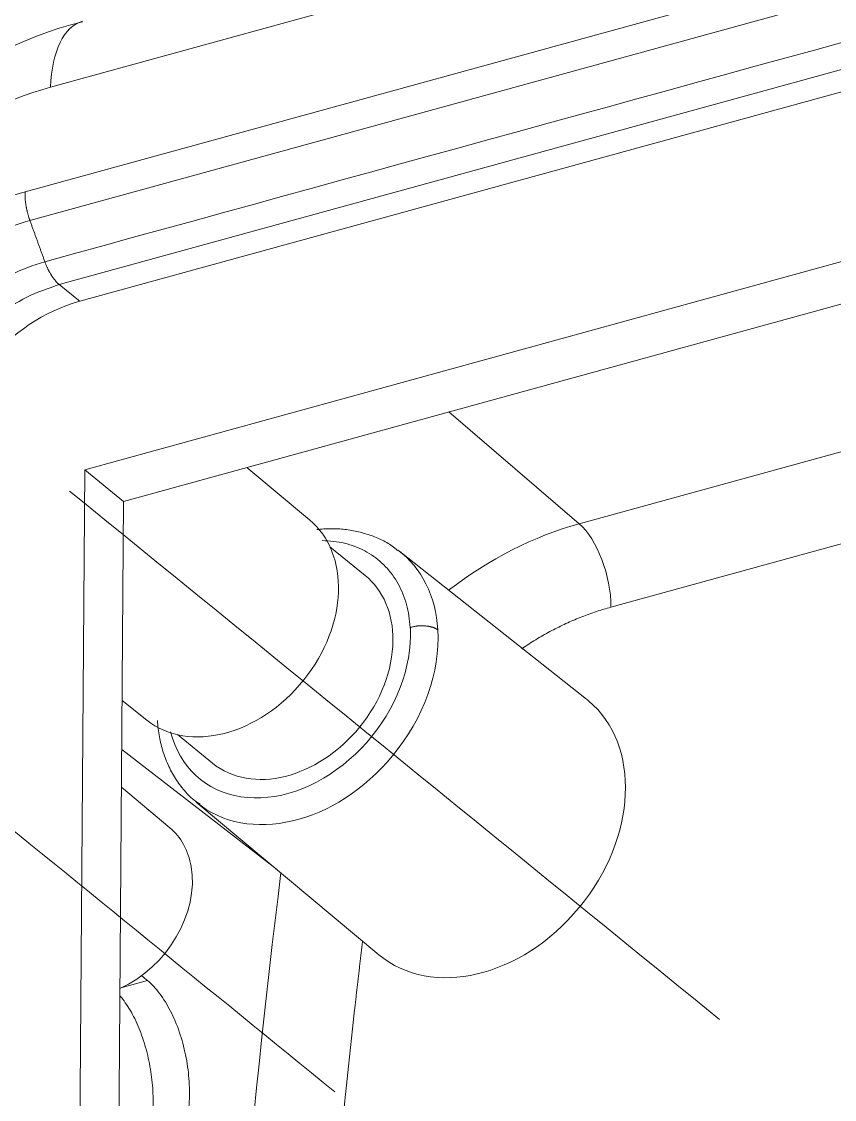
# Model space of a CAD drawing. Header units: inches. Extents: x 0 to 40, y 35.9 to 64.1.
# Drawn here: x 13.884 to 15.242, y 59.457 to 61.256 of the extents above; entities that cross this region are included whole.
import ezdxf

# ---------------------------------------------------------------- set-up
doc = ezdxf.new("R2010")
doc.units = ezdxf.units.IN
doc.header["$MEASUREMENT"] = 0
doc.linetypes.add('AI-Linetype-1', pattern=[3.197172, 1.480796, -0.572126, 0.572126, -0.572126])
doc.linetypes.add('AI-Linetype-2', pattern=[3.197172, 1.480796, -0.572126, 0.572126, -0.572126])
doc.layers.add('1', color=7, linetype='Continuous')
doc.layers.add('2', color=7, linetype='Continuous')

# ---------------------------------------------------------------- blocks, each defined once
blk = doc.blocks.new('block 464')
at = {"layer": '1', "color": 43, "lineweight": 18, "true_color": 0xccb266}
blk.add_lwpolyline([(14.1447, 60.0659), (14.2033, 60.0182)], dxfattribs=at)
blk = doc.blocks.new('block 465')
at = {"layer": '1', "color": 43, "lineweight": 18, "true_color": 0xccb266}
blk.add_lwpolyline([(14.458, 60.3316), (14.3994, 60.3793)], dxfattribs=at)
blk = doc.blocks.new('block 466')
at = {"layer": '1', "color": 43, "lineweight": 18, "true_color": 0xccb266}
blk.add_lwpolyline([(14.8278, 60.125), (14.516, 60.3716)], dxfattribs=at)
blk = doc.blocks.new('block 467')
at = {"layer": '1', "color": 43, "lineweight": 18, "true_color": 0xccb266}
blk.add_lwpolyline([(14.1761, 59.9533), (14.4811, 59.6985)], dxfattribs=at)
blk = doc.blocks.new('block 471')
at = {"layer": '1', "color": 43, "lineweight": 18, "true_color": 0xccb266}
blk.add_lwpolyline([(14.3095, 59.8418), (14.0518, 60.0409)], dxfattribs=at)
blk = doc.blocks.new('block 472')
at = {"layer": '1', "color": 43, "lineweight": 18, "true_color": 0xccb266}
blk.add_lwpolyline([(14.0948, 59.6553), (14.0526, 59.6437)], dxfattribs=at)
blk = doc.blocks.new('block 474')
at = {"layer": '1', "color": 43, "lineweight": 18, "true_color": 0xccb266}
blk.add_lwpolyline([(16.5952, 60.7534), (14.8685, 60.2786)], dxfattribs=at)
blk = doc.blocks.new('block 475')
at = {"layer": '1', "color": 43, "lineweight": 18, "true_color": 0xccb266}
blk.add_lwpolyline([(16.5964, 60.9076), (14.8155, 60.4178)], dxfattribs=at)
blk = doc.blocks.new('block 476')
at = {"layer": '1', "color": 43, "lineweight": 18, "true_color": 0xccb266}
blk.add_lwpolyline([(14.8155, 60.4178), (14.5979, 60.6046)], dxfattribs=at)
blk = doc.blocks.new('block 481')
at = {"layer": '1', "color": 43, "lineweight": 18, "true_color": 0xccb266}
blk.add_lwpolyline([(14.458, 60.3316), (14.458, 60.3316)], dxfattribs=at)
blk = doc.blocks.new('block 576')
at = {"layer": '1', "color": 43, "lineweight": 18, "true_color": 0xccb266}
blk.add_open_spline([(14.3176, 59.8356), (14.2113, 58.9817), (14.1767, 58.1402), (14.2141, 57.3208)], degree=3, dxfattribs=at)
blk = doc.blocks.new('block 577')
at = {"layer": '1', "color": 43, "lineweight": 18, "true_color": 0xccb266}
blk.add_open_spline([(14.8155, 60.4178), (14.7401, 60.3971), (14.6657, 60.3592), (14.5976, 60.307)], degree=3, dxfattribs=at)
blk = doc.blocks.new('block 579')
at = {"layer": '1', "color": 43, "lineweight": 18, "true_color": 0xccb266}
blk.add_open_spline([(14.4811, 59.6985), (14.5692, 59.6249), (14.7189, 59.6602), (14.8155, 59.7772), (14.9122, 59.8943), (14.9191, 60.0488), (14.831, 60.1224), (14.83, 60.1233), (14.8289, 60.1241), (14.8278, 60.125)], degree=3, knots=[0, 0, 0, 0, 1, 1, 1, 2, 2, 2, 3, 3, 3, 3], dxfattribs=at)
blk = doc.blocks.new('block 580')
at = {"layer": '1', "color": 43, "lineweight": 18, "true_color": 0xccb266}
blk.add_open_spline([(14.8685, 60.2786), (14.8689, 60.3304), (14.8454, 60.3921), (14.8155, 60.4178)], degree=3, dxfattribs=at)
blk = doc.blocks.new('block 586')
at = {"layer": '1', "color": 43, "lineweight": 18, "true_color": 0xccb266}
blk.add_open_spline([(14.085, 59.6634), (14.0883, 59.6607), (14.0915, 59.658), (14.0948, 59.6553)], degree=3, dxfattribs=at)
blk = doc.blocks.new('block 587')
at = {"layer": '1', "color": 43, "lineweight": 18, "true_color": 0xccb266}
blk.add_open_spline([(14.5794, 60.2408), (14.576, 60.297), (14.5524, 60.3444), (14.5129, 60.374)], degree=3, dxfattribs=at)
blk = doc.blocks.new('block 588')
at = {"layer": '1', "color": 43, "lineweight": 18, "true_color": 0xccb266}
blk.add_open_spline([(14.1761, 59.9533), (14.2624, 59.8812), (14.4092, 59.9158), (14.504, 60.0305), (14.5559, 60.0934), (14.5836, 60.1706), (14.5794, 60.2408)], degree=3, knots=[0, 0, 0, 0, 1, 1, 1, 2, 2, 2, 2], dxfattribs=at)
blk = doc.blocks.new('block 589')
at = {"layer": '1', "color": 43, "lineweight": 18, "true_color": 0xccb266}
blk.add_open_spline([(14.2033, 60.0182), (14.2687, 59.9651), (14.3788, 59.9921), (14.4491, 60.0786), (14.4842, 60.1217), (14.5042, 60.1739), (14.5046, 60.2227)], degree=3, knots=[0, 0, 0, 0, 1, 1, 1, 2, 2, 2, 2], dxfattribs=at)
blk = doc.blocks.new('block 590')
at = {"layer": '1', "color": 43, "lineweight": 18, "true_color": 0xccb266}
blk.add_open_spline([(14.5046, 60.2227), (14.505, 60.2681), (14.4883, 60.307), (14.458, 60.3316)], degree=3, dxfattribs=at)
blk = doc.blocks.new('block 696')
at = {"layer": '1', "color": 43, "lineweight": 18, "true_color": 0xccb266}
blk.add_lwpolyline([(14.1114, 60.0893), (14.1116, 60.0859), (14.1119, 60.0825), (14.1122, 60.0791), (14.1126, 60.0757), (14.113, 60.0724), (14.1135, 60.069), (14.114, 60.0657), (14.1146, 60.0624), (14.1152, 60.0591), (14.1159, 60.0559), (14.1166, 60.0526), (14.1174, 60.0494), (14.1182, 60.0462), (14.1191, 60.043), (14.12, 60.0398), (14.121, 60.0367), (14.122, 60.0336), (14.1231, 60.0305), (14.1242, 60.0274), (14.1254, 60.0244), (14.1266, 60.0213), (14.1279, 60.0184), (14.1292, 60.0154), (14.1306, 60.0125), (14.132, 60.0096), (14.1334, 60.0067), (14.135, 60.0039), (14.1365, 60.0011), (14.1381, 59.9983), (14.1397, 59.9956), (14.1414, 59.9928), (14.1431, 59.9901), (14.1449, 59.9875), (14.1467, 59.9848), (14.1486, 59.9822), (14.1505, 59.9797), (14.1524, 59.9772), (14.1544, 59.9747), (14.1564, 59.9723), (14.1585, 59.9699), (14.1607, 59.9676), (14.1629, 59.9653), (14.1651, 59.9631), (14.1674, 59.961), (14.1698, 59.9589), (14.1722, 59.9569), (14.1747, 59.955), (14.1772, 59.9531), (14.1798, 59.9513), (14.1825, 59.9496)], dxfattribs=at)
blk = doc.blocks.new('block 697')
at = {"layer": '1', "color": 43, "lineweight": 18, "true_color": 0xccb266}
blk.add_lwpolyline([(14.5119, 60.3734), (14.5099, 60.3753), (14.5077, 60.3771), (14.5056, 60.3788), (14.5034, 60.3805), (14.5011, 60.3821), (14.4988, 60.3836), (14.4965, 60.3851), (14.4941, 60.3866), (14.4917, 60.3879), (14.4892, 60.3893), (14.4868, 60.3905), (14.4842, 60.3917), (14.4817, 60.3929), (14.4791, 60.394), (14.4765, 60.3951), (14.4739, 60.3961), (14.4713, 60.3971), (14.4686, 60.3981), (14.4659, 60.399), (14.4632, 60.3999), (14.4605, 60.4007), (14.4578, 60.4016), (14.4551, 60.4023), (14.4524, 60.4031), (14.4496, 60.4038), (14.4469, 60.4044), (14.4441, 60.4051), (14.4413, 60.4056), (14.4385, 60.4062), (14.4357, 60.4067), (14.4329, 60.4072), (14.43, 60.4076), (14.4272, 60.408), (14.4243, 60.4083), (14.4214, 60.4086), (14.4186, 60.4089), (14.4157, 60.4091), (14.4127, 60.4092), (14.4098, 60.4094), (14.4069, 60.4095), (14.404, 60.4095), (14.401, 60.4095), (14.3981, 60.4095), (14.3951, 60.4094), (14.3922, 60.4093), (14.3892, 60.4091), (14.3862, 60.4089), (14.3833, 60.4087), (14.3803, 60.4084), (14.3773, 60.4081)], dxfattribs=at)
blk = doc.blocks.new('block 698')
at = {"layer": '1', "color": 43, "lineweight": 18, "true_color": 0xccb266}
blk.add_lwpolyline([(14.4405, 59.6063), (14.4371, 59.575), (14.4337, 59.5436), (14.4303, 59.5123), (14.427, 59.4809), (14.4238, 59.4496), (14.4207, 59.4183), (14.4176, 59.387), (14.4146, 59.3557), (14.4117, 59.3245), (14.4088, 59.2932), (14.406, 59.262), (14.4032, 59.2307), (14.4005, 59.1995), (14.3979, 59.1683), (14.3954, 59.1371), (14.3929, 59.106), (14.3905, 59.0748), (14.3881, 59.0436), (14.3858, 59.0125), (14.3836, 58.9814), (14.3814, 58.9503), (14.3793, 58.9191), (14.3773, 58.8881), (14.3753, 58.857), (14.3734, 58.8259), (14.3716, 58.7948), (14.3698, 58.7638), (14.3681, 58.7327), (14.3665, 58.7016), (14.3649, 58.6706), (14.3634, 58.6396), (14.3619, 58.6086), (14.3606, 58.5776), (14.3592, 58.5467), (14.358, 58.5157), (14.3568, 58.4848), (14.3557, 58.4538), (14.3546, 58.4229), (14.3537, 58.3921), (14.3528, 58.3612), (14.3519, 58.3303), (14.3511, 58.2995), (14.3504, 58.2687), (14.3497, 58.2379), (14.3491, 58.2071), (14.3486, 58.1763), (14.3482, 58.1455), (14.3478, 58.1148), (14.3474, 58.084), (14.3472, 58.0533)], dxfattribs=at)
blk = doc.blocks.new('block 699')
at = {"layer": '1', "color": 43, "lineweight": 18, "true_color": 0xccb266}
blk.add_lwpolyline([(14.0491, 59.6295), (14.0513, 59.6269), (14.0535, 59.6241), (14.0556, 59.6213), (14.0577, 59.6184), (14.0598, 59.6153), (14.0618, 59.6122), (14.0638, 59.609), (14.0658, 59.6057), (14.0678, 59.6023), (14.0697, 59.5989), (14.0715, 59.5953), (14.0734, 59.5917), (14.0751, 59.588), (14.0769, 59.5842), (14.0786, 59.5804), (14.0802, 59.5765), (14.0819, 59.5726), (14.0834, 59.5685), (14.0849, 59.5644), (14.0864, 59.5603), (14.0878, 59.5561), (14.0892, 59.5519), (14.0905, 59.5476), (14.0917, 59.5433), (14.0929, 59.5389), (14.094, 59.5345), (14.0951, 59.5301), (14.0961, 59.5256), (14.0971, 59.5211), (14.098, 59.5166), (14.0988, 59.5121), (14.0996, 59.5076), (14.1003, 59.503), (14.101, 59.4985), (14.1016, 59.4939), (14.1021, 59.4894), (14.1026, 59.4848), (14.103, 59.4803), (14.1034, 59.4758), (14.1037, 59.4713), (14.1039, 59.4668), (14.1041, 59.4623), (14.1042, 59.4578), (14.1042, 59.4534), (14.1042, 59.449), (14.1041, 59.4446), (14.1039, 59.4403), (14.1037, 59.436), (14.1034, 59.4318), (14.103, 59.4276)], dxfattribs=at)
blk = doc.blocks.new('block 702')
at = {"layer": '1', "color": 43, "lineweight": 18, "true_color": 0xccb266}
blk.add_lwpolyline([(14.5339, 60.2308), (14.5334, 60.2187), (14.5323, 60.2065), (14.5304, 60.1941), (14.528, 60.1817), (14.5248, 60.1692), (14.521, 60.1568), (14.5166, 60.1445), (14.5116, 60.1322), (14.506, 60.1201), (14.4998, 60.1082), (14.493, 60.0965), (14.4857, 60.085), (14.4779, 60.0739), (14.4695, 60.0631), (14.4607, 60.0526), (14.4514, 60.0427), (14.4418, 60.0331), (14.4317, 60.0241), (14.4213, 60.0155), (14.4106, 60.0074), (14.3997, 59.9999), (14.3885, 59.993), (14.3772, 59.9867), (14.3657, 59.981), (14.3541, 59.9759), (14.3423, 59.9716), (14.3306, 59.9679), (14.3188, 59.965), (14.3071, 59.9627), (14.2955, 59.9612), (14.284, 59.9604), (14.2726, 59.9603), (14.2615, 59.9609), (14.2505, 59.9622), (14.2399, 59.9642), (14.2295, 59.967), (14.2194, 59.9704), (14.2098, 59.9744), (14.2005, 59.9792), (14.1917, 59.9846), (14.1834, 59.9908), (14.1756, 59.9975), (14.1682, 60.0048), (14.1615, 60.0127), (14.1553, 60.0212), (14.1497, 60.0301), (14.1447, 60.0395), (14.1403, 60.0494), (14.1365, 60.0597), (14.1333, 60.0703)], dxfattribs=at)
blk = doc.blocks.new('block 706')
at = {"layer": '1', "color": 43, "lineweight": 18, "true_color": 0xccb266}
blk.add_lwpolyline([(14.8685, 60.2786), (14.8655, 60.2777), (14.8624, 60.2769), (14.8594, 60.276), (14.8564, 60.2751), (14.8533, 60.2742), (14.8503, 60.2732), (14.8473, 60.2723), (14.8442, 60.2713), (14.8412, 60.2703), (14.8382, 60.2692), (14.8351, 60.2682), (14.8321, 60.2671), (14.8291, 60.266), (14.8261, 60.2649), (14.8231, 60.2637), (14.82, 60.2626), (14.817, 60.2614), (14.814, 60.2602), (14.811, 60.2589), (14.808, 60.2577), (14.8051, 60.2564), (14.8021, 60.2552), (14.7992, 60.2539), (14.7963, 60.2525), (14.7933, 60.2512), (14.7904, 60.2498), (14.7874, 60.2484), (14.7845, 60.247), (14.7815, 60.2455), (14.7785, 60.244), (14.7756, 60.2425), (14.7726, 60.241), (14.7697, 60.2395), (14.7667, 60.2379), (14.7637, 60.2363), (14.7608, 60.2346), (14.7578, 60.233), (14.7548, 60.2313), (14.7519, 60.2296), (14.7489, 60.2278), (14.7459, 60.2261), (14.743, 60.2243), (14.74, 60.2225), (14.7371, 60.2207), (14.7342, 60.2189), (14.7313, 60.217), (14.7284, 60.2151), (14.7255, 60.2132), (14.7226, 60.2113), (14.7197, 60.2093)], dxfattribs=at)
blk = doc.blocks.new('block 707')
at = {"layer": '1', "color": 43, "lineweight": 18, "true_color": 0xccb266}
blk.add_lwpolyline([(14.4539, 59.7212), (14.4536, 59.7189), (14.4534, 59.7166), (14.4531, 59.7143), (14.4528, 59.712), (14.4525, 59.7097), (14.4523, 59.7074), (14.452, 59.7051), (14.4517, 59.7028), (14.4514, 59.7005), (14.4512, 59.6982), (14.4509, 59.6959), (14.4506, 59.6936), (14.4503, 59.6913), (14.4501, 59.689), (14.4498, 59.6867), (14.4495, 59.6844), (14.4493, 59.6821), (14.449, 59.6798), (14.4487, 59.6775), (14.4485, 59.6752), (14.4482, 59.6729), (14.4479, 59.6706), (14.4476, 59.6683), (14.4474, 59.6661), (14.4471, 59.6637), (14.4468, 59.6615), (14.4466, 59.6591), (14.4463, 59.6569), (14.446, 59.6545), (14.4458, 59.6523), (14.4455, 59.65), (14.4453, 59.6477), (14.445, 59.6454), (14.4447, 59.6431), (14.4445, 59.6408), (14.4442, 59.6385), (14.4439, 59.6362), (14.4437, 59.6339), (14.4434, 59.6316), (14.4431, 59.6293), (14.4429, 59.627), (14.4426, 59.6247), (14.4424, 59.6224), (14.4421, 59.6201), (14.4418, 59.6178), (14.4416, 59.6155), (14.4413, 59.6132), (14.441, 59.6109), (14.4408, 59.6086), (14.4405, 59.6063)], dxfattribs=at)
blk = doc.blocks.new('block 708')
at = {"layer": '1', "color": 43, "lineweight": 18, "true_color": 0xccb266}
blk.add_lwpolyline([(14.0948, 59.6553), (14.0975, 59.653), (14.1001, 59.6506), (14.1027, 59.648), (14.1053, 59.6454), (14.1078, 59.6425), (14.1103, 59.6396), (14.1128, 59.6366), (14.1152, 59.6334), (14.1176, 59.6301), (14.12, 59.6268), (14.1223, 59.6233), (14.1246, 59.6197), (14.1268, 59.616), (14.129, 59.6122), (14.1311, 59.6083), (14.1332, 59.6043), (14.1353, 59.6003), (14.1373, 59.5961), (14.1392, 59.5919), (14.1411, 59.5875), (14.1429, 59.5832), (14.1446, 59.5787), (14.1463, 59.5741), (14.1479, 59.5695), (14.1495, 59.5649), (14.151, 59.5601), (14.1524, 59.5554), (14.1538, 59.5506), (14.155, 59.5457), (14.1562, 59.5409), (14.1573, 59.536), (14.1584, 59.5311), (14.1594, 59.5262), (14.1602, 59.5213), (14.1611, 59.5164), (14.1618, 59.5114), (14.1625, 59.5065), (14.163, 59.5016), (14.1635, 59.4967), (14.164, 59.4918), (14.1643, 59.4869), (14.1646, 59.482), (14.1648, 59.4772), (14.1649, 59.4723), (14.1649, 59.4676), (14.1648, 59.4628), (14.1647, 59.4581), (14.1645, 59.4534), (14.1642, 59.4488), (14.1638, 59.4443)], dxfattribs=at)
blk = doc.blocks.new('block 709')
at = {"layer": '1', "color": 43, "lineweight": 18, "true_color": 0xccb266}
blk.add_lwpolyline([(14.5794, 60.2408), (14.5788, 60.2412), (14.5782, 60.2416), (14.5776, 60.242), (14.577, 60.2424), (14.5763, 60.2428), (14.5756, 60.2431), (14.5749, 60.2435), (14.5741, 60.2438), (14.5734, 60.2441), (14.5726, 60.2445), (14.5718, 60.2447), (14.5709, 60.245), (14.5701, 60.2453), (14.5692, 60.2455), (14.5683, 60.2458), (14.5674, 60.246), (14.5665, 60.2462), (14.5656, 60.2464), (14.5646, 60.2466), (14.5637, 60.2467), (14.5627, 60.2469), (14.5617, 60.247), (14.5607, 60.2471), (14.5597, 60.2473), (14.5587, 60.2473), (14.5577, 60.2474), (14.5567, 60.2475), (14.5556, 60.2475), (14.5546, 60.2476), (14.5536, 60.2476), (14.5525, 60.2476), (14.5515, 60.2476), (14.5504, 60.2476), (14.5494, 60.2475), (14.5483, 60.2475), (14.5473, 60.2474), (14.5463, 60.2473), (14.5452, 60.2472), (14.5442, 60.247), (14.5432, 60.2469), (14.5422, 60.2468), (14.5412, 60.2466), (14.5402, 60.2464), (14.5392, 60.2462), (14.5382, 60.246), (14.5372, 60.2457), (14.5363, 60.2455), (14.5353, 60.2452), (14.5344, 60.2449), (14.5335, 60.2446)], dxfattribs=at)
blk = doc.blocks.new('block 710')
at = {"layer": '1', "color": 43, "lineweight": 18, "true_color": 0xccb266}
blk.add_lwpolyline([(14.5339, 60.2308), (14.5339, 60.2311), (14.5339, 60.2313), (14.5339, 60.2316), (14.5339, 60.2319), (14.5339, 60.2322), (14.5339, 60.2325), (14.5339, 60.2327), (14.5339, 60.233), (14.5339, 60.2333), (14.5339, 60.2336), (14.5339, 60.2339), (14.5339, 60.2341), (14.5339, 60.2344), (14.5338, 60.2347), (14.5338, 60.235), (14.5338, 60.2353), (14.5338, 60.2355), (14.5338, 60.2358), (14.5338, 60.2361), (14.5338, 60.2364), (14.5338, 60.2366), (14.5338, 60.2369), (14.5338, 60.2372), (14.5338, 60.2375), (14.5338, 60.2377), (14.5338, 60.238), (14.5338, 60.2383), (14.5338, 60.2386), (14.5338, 60.2389), (14.5338, 60.2391), (14.5337, 60.2394), (14.5337, 60.2397), (14.5337, 60.24), (14.5337, 60.2402), (14.5337, 60.2405), (14.5337, 60.2408), (14.5337, 60.2411), (14.5337, 60.2413), (14.5337, 60.2416), (14.5337, 60.2419), (14.5336, 60.2422), (14.5336, 60.2424), (14.5336, 60.2427), (14.5336, 60.243), (14.5336, 60.2432), (14.5336, 60.2435), (14.5335, 60.2438), (14.5335, 60.2441), (14.5335, 60.2444), (14.5335, 60.2446)], dxfattribs=at)
blk = doc.blocks.new('block 711')
at = {"layer": '1', "color": 43, "lineweight": 18, "true_color": 0xccb266}
blk.add_lwpolyline([(14.3865, 60.3897), (14.3913, 60.3896), (14.3961, 60.3894), (14.4008, 60.389), (14.4055, 60.3885), (14.4101, 60.3879), (14.4147, 60.3871), (14.4193, 60.3863), (14.4238, 60.3853), (14.4282, 60.3841), (14.4326, 60.3829), (14.4369, 60.3815), (14.4411, 60.3799), (14.4453, 60.3783), (14.4494, 60.3765), (14.4534, 60.3746), (14.4574, 60.3726), (14.4612, 60.3705), (14.465, 60.3682), (14.4687, 60.3659), (14.4724, 60.3634), (14.4759, 60.3608), (14.4794, 60.358), (14.4827, 60.3552), (14.486, 60.3523), (14.4892, 60.3493), (14.4923, 60.3461), (14.4953, 60.3429), (14.4982, 60.3395), (14.501, 60.3361), (14.5036, 60.3325), (14.5062, 60.3289), (14.5087, 60.3251), (14.5111, 60.3213), (14.5133, 60.3174), (14.5154, 60.3134), (14.5174, 60.3093), (14.5194, 60.3051), (14.5211, 60.3008), (14.5228, 60.2965), (14.5244, 60.2921), (14.5259, 60.2876), (14.5272, 60.2831), (14.5284, 60.2785), (14.5294, 60.2738), (14.5303, 60.2691), (14.5311, 60.2642), (14.5318, 60.2594), (14.5324, 60.2545), (14.533, 60.2496), (14.5335, 60.2446)], dxfattribs=at)
blk = doc.blocks.new('block 717')
at = {"layer": '1', "color": 23, "linetype": 'AI-Linetype-1', "lineweight": 13, "true_color": 0xcc7f66}
blk.add_lwpolyline([(14.4078, 59.4695), (14.3883, 59.4853), (14.3687, 59.5012), (14.3492, 59.5171), (14.3297, 59.5329), (14.3102, 59.5488), (14.2906, 59.5647), (14.2711, 59.5805), (14.2516, 59.5964), (14.2321, 59.6123), (14.2126, 59.6281), (14.193, 59.644), (14.1735, 59.6599), (14.154, 59.6757), (14.1345, 59.6916), (14.115, 59.7075), (14.0954, 59.7233), (14.0759, 59.7392), (14.0564, 59.7551), (14.0369, 59.771), (14.0173, 59.7868), (13.9978, 59.8027), (13.9783, 59.8186), (13.9588, 59.8344), (13.9393, 59.8503), (13.9197, 59.8662), (13.9002, 59.882), (13.8807, 59.8979), (13.8612, 59.9138), (13.8417, 59.9296), (13.8221, 59.9455), (13.8026, 59.9614), (13.7831, 59.9772), (13.7636, 59.9931), (13.744, 60.009), (13.7245, 60.0248), (13.705, 60.0407), (13.6855, 60.0566), (13.666, 60.0724), (13.6464, 60.0883), (13.6269, 60.1042), (13.6074, 60.1201), (13.5879, 60.1359), (13.5684, 60.1518), (13.5488, 60.1677), (13.5293, 60.1835), (13.5098, 60.1994), (13.4903, 60.2153), (13.4707, 60.2311), (13.4512, 60.247), (13.4317, 60.2629)], dxfattribs=at)
blk = doc.blocks.new('block 718')
at = {"layer": '1', "color": 23, "linetype": 'AI-Linetype-2', "lineweight": 13, "true_color": 0xcc7f66}
blk.add_lwpolyline([(13.9646, 60.4725), (13.9863, 60.4549), (14.008, 60.4372), (14.0297, 60.4196), (14.0514, 60.4019), (14.0731, 60.3843), (14.0948, 60.3667), (14.1165, 60.349), (14.1382, 60.3314), (14.1599, 60.3137), (14.1816, 60.2961), (14.2033, 60.2784), (14.225, 60.2608), (14.2467, 60.2431), (14.2684, 60.2255), (14.2902, 60.2079), (14.3119, 60.1902), (14.3336, 60.1726), (14.3553, 60.155), (14.377, 60.1373), (14.3987, 60.1197), (14.4204, 60.102), (14.4421, 60.0844), (14.4638, 60.0667), (14.4855, 60.0491), (14.5072, 60.0314), (14.5289, 60.0138), (14.5506, 59.9962), (14.5723, 59.9785), (14.594, 59.9609), (14.6157, 59.9432), (14.6374, 59.9256), (14.6591, 59.908), (14.6808, 59.8903), (14.7025, 59.8727), (14.7242, 59.855), (14.7459, 59.8374), (14.7676, 59.8197), (14.7893, 59.8021), (14.8111, 59.7845), (14.8328, 59.7668), (14.8545, 59.7492), (14.8762, 59.7315), (14.8979, 59.7139), (14.9196, 59.6962), (14.9413, 59.6786), (14.963, 59.661), (14.9847, 59.6433), (15.0064, 59.6257), (15.0281, 59.608), (15.0498, 59.5904)], dxfattribs=at)
blk = doc.blocks.new('block 1012')
at = {"layer": '2', "color": 7, "lineweight": 18, "true_color": 0xffffff}
blk.add_lwpolyline([(14.132, 59.9105), (14.0513, 59.9779)], dxfattribs=at)
blk = doc.blocks.new('block 1013')
at = {"layer": '2', "color": 7, "lineweight": 18, "true_color": 0xffffff}
blk.add_lwpolyline([(14.0524, 60.1227), (14.0935, 60.0901)], dxfattribs=at)
blk = doc.blocks.new('block 1014')
at = {"layer": '2', "color": 7, "lineweight": 18, "true_color": 0xffffff}
blk.add_lwpolyline([(14.3652, 60.4244), (14.2606, 60.5118)], dxfattribs=at)
blk = doc.blocks.new('block 1036')
at = {"layer": '2', "color": 7, "lineweight": 18, "true_color": 0xffffff}
blk.add_lwpolyline([(13.9899, 60.508), (14.0549, 60.4552)], dxfattribs=at)
blk = doc.blocks.new('block 1043')
at = {"layer": '2', "color": 7, "lineweight": 18, "true_color": 0xffffff}
blk.add_lwpolyline([(13.9473, 60.8172), (16.4183, 61.4967)], dxfattribs=at)
blk = doc.blocks.new('block 1057')
at = {"layer": '2', "color": 7, "lineweight": 18, "true_color": 0xffffff}
blk.add_lwpolyline([(14.0549, 60.4552), (14.0312, 57.2705)], dxfattribs=at)
blk = doc.blocks.new('block 1059')
at = {"layer": '2', "color": 7, "lineweight": 18, "true_color": 0xffffff}
blk.add_lwpolyline([(16.6302, 61.8884), (13.9326, 61.1466)], dxfattribs=at)
blk = doc.blocks.new('block 1060')
at = {"layer": '2', "color": 7, "lineweight": 18, "true_color": 0xffffff}
blk.add_lwpolyline([(16.3695, 61.6037), (13.8984, 60.9242)], dxfattribs=at)
blk = doc.blocks.new('block 1061')
at = {"layer": '2', "color": 7, "lineweight": 18, "true_color": 0xffffff}
blk.add_lwpolyline([(16.3614, 61.6516), (13.8904, 60.972)], dxfattribs=at)
blk = doc.blocks.new('block 1062')
at = {"layer": '2', "color": 7, "lineweight": 18, "true_color": 0xffffff}
blk.add_lwpolyline([(13.9899, 60.508), (16.5988, 61.2255)], dxfattribs=at)
blk = doc.blocks.new('block 1067')
at = {"layer": '2', "color": 7, "lineweight": 18, "true_color": 0xffffff}
blk.add_lwpolyline([(16.5982, 61.1546), (14.0549, 60.4552)], dxfattribs=at)
blk = doc.blocks.new('block 1070')
at = {"layer": '2', "color": 7, "lineweight": 18, "true_color": 0xffffff}
blk.add_lwpolyline([(16.4526, 61.4688), (13.9816, 60.7893)], dxfattribs=at)
blk = doc.blocks.new('block 1071')
at = {"layer": '2', "color": 7, "lineweight": 18, "true_color": 0xffffff}
blk.add_lwpolyline([(13.9657, 57.2524), (13.9899, 60.508)], dxfattribs=at)
blk = doc.blocks.new('block 1159')
at = {"layer": '2', "color": 7, "lineweight": 18, "true_color": 0xffffff}
blk.add_open_spline([(14.0488, 59.6419), (14.1278, 59.6777), (14.181, 59.7689), (14.1678, 59.8456), (14.1631, 59.8723), (14.1507, 59.8948), (14.132, 59.9105)], degree=3, knots=[0, 0, 0, 0, 1, 1, 1, 2, 2, 2, 2], dxfattribs=at)
blk = doc.blocks.new('block 1162')
at = {"layer": '2', "color": 7, "lineweight": 18, "true_color": 0xffffff}
blk.add_open_spline([(14.0935, 60.0901), (14.1641, 60.0344), (14.2815, 60.0644), (14.3558, 60.1573), (14.4291, 60.2489), (14.4333, 60.3676), (14.3652, 60.4244)], degree=3, knots=[0, 0, 0, 0, 1, 1, 1, 2, 2, 2, 2], dxfattribs=at)
blk = doc.blocks.new('block 1205')
at = {"layer": '2', "color": 7, "lineweight": 18, "true_color": 0xffffff}
blk.add_open_spline([(13.9816, 60.7893), (13.8634, 60.7568), (13.7631, 60.6395), (13.7477, 60.5157)], degree=3, dxfattribs=at)
blk = doc.blocks.new('block 1210')
at = {"layer": '2', "color": 7, "lineweight": 18, "true_color": 0xffffff}
blk.add_open_spline([(13.9862, 61.2566), (13.9553, 61.2481), (13.9354, 61.2072), (13.9326, 61.1466)], degree=3, dxfattribs=at)
blk = doc.blocks.new('block 1611')
at = {"layer": '2', "color": 7, "lineweight": 18, "true_color": 0xffffff}
blk.add_lwpolyline([(13.9863, 61.2557), (13.9667, 61.2507), (13.9471, 61.245), (13.9277, 61.2384), (13.9084, 61.2311), (13.8892, 61.2232), (13.8701, 61.2149), (13.8511, 61.2063), (13.8323, 61.1971), (13.8137, 61.1875), (13.7952, 61.1775), (13.7769, 61.1669), (13.7587, 61.156), (13.7408, 61.1446), (13.7231, 61.1327), (13.7056, 61.1204), (13.6883, 61.1078), (13.6713, 61.0947), (13.6545, 61.0812), (13.6381, 61.0673), (13.6219, 61.0531), (13.606, 61.0385), (13.5904, 61.0236), (13.5751, 61.0083), (13.5601, 60.9927), (13.5455, 60.9768), (13.5312, 60.9606), (13.5172, 60.9441), (13.5037, 60.9273), (13.4905, 60.9102), (13.4777, 60.8929), (13.4653, 60.8753), (13.4533, 60.8574), (13.4417, 60.8394), (13.4305, 60.8211), (13.4197, 60.8026), (13.4094, 60.784), (13.3996, 60.7651), (13.3901, 60.7461), (13.3812, 60.727), (13.3727, 60.7076), (13.3647, 60.6882), (13.3573, 60.6686), (13.3502, 60.649), (13.3436, 60.6292), (13.3375, 60.6094), (13.3319, 60.5895), (13.3269, 60.5696), (13.3226, 60.5496), (13.319, 60.5295), (13.3161, 60.5094)], dxfattribs=at)
blk = doc.blocks.new('block 1678')
at = {"layer": '2', "color": 7, "lineweight": 18, "true_color": 0xffffff}
blk.add_lwpolyline([(13.9473, 60.8172), (13.948, 60.8166), (13.9487, 60.8161), (13.9494, 60.8155), (13.9501, 60.815), (13.9507, 60.8144), (13.9514, 60.8138), (13.9521, 60.8133), (13.9528, 60.8127), (13.9535, 60.8122), (13.9542, 60.8116), (13.9549, 60.8111), (13.9555, 60.8105), (13.9562, 60.8099), (13.9569, 60.8094), (13.9576, 60.8088), (13.9583, 60.8083), (13.959, 60.8077), (13.9597, 60.8071), (13.9603, 60.8066), (13.961, 60.806), (13.9617, 60.8055), (13.9624, 60.8049), (13.9631, 60.8044), (13.9638, 60.8038), (13.9645, 60.8032), (13.9651, 60.8027), (13.9658, 60.8021), (13.9665, 60.8016), (13.9672, 60.801), (13.9679, 60.8005), (13.9686, 60.7999), (13.9693, 60.7993), (13.9699, 60.7988), (13.9706, 60.7982), (13.9713, 60.7977), (13.972, 60.7971), (13.9727, 60.7965), (13.9734, 60.796), (13.9741, 60.7954), (13.9748, 60.7949), (13.9754, 60.7943), (13.9761, 60.7938), (13.9768, 60.7932), (13.9775, 60.7926), (13.9782, 60.7921), (13.9789, 60.7915), (13.9796, 60.791), (13.9802, 60.7904), (13.9809, 60.7899), (13.9816, 60.7893)], dxfattribs=at)
blk = doc.blocks.new('block 1698')
at = {"layer": '2', "color": 7, "lineweight": 18, "true_color": 0xffffff}
blk.add_lwpolyline([(13.9473, 60.8172), (13.9468, 60.8176), (13.9462, 60.8181), (13.9457, 60.8186), (13.9452, 60.819), (13.9447, 60.8196), (13.9441, 60.8201), (13.9436, 60.8206), (13.9431, 60.8212), (13.9425, 60.8218), (13.942, 60.8224), (13.9415, 60.823), (13.9409, 60.8236), (13.9404, 60.8242), (13.9399, 60.8249), (13.9394, 60.8255), (13.9388, 60.8262), (13.9383, 60.8269), (13.9378, 60.8276), (13.9373, 60.8283), (13.9368, 60.8291), (13.9362, 60.8298), (13.9357, 60.8306), (13.9352, 60.8313), (13.9347, 60.8321), (13.9342, 60.8329), (13.9337, 60.8337), (13.9332, 60.8345), (13.9327, 60.8353), (13.9322, 60.8361), (13.9318, 60.837), (13.9313, 60.8378), (13.9308, 60.8387), (13.9303, 60.8396), (13.9299, 60.8404), (13.9294, 60.8413), (13.929, 60.8422), (13.9285, 60.8431), (13.9281, 60.844), (13.9277, 60.8449), (13.9272, 60.8458), (13.9268, 60.8468), (13.9264, 60.8477), (13.926, 60.8486), (13.9256, 60.8496), (13.9252, 60.8505), (13.9248, 60.8514), (13.9244, 60.8524), (13.9241, 60.8534), (13.9237, 60.8543), (13.9234, 60.8553)], dxfattribs=at)
blk = doc.blocks.new('block 1748')
at = {"layer": '2', "color": 7, "lineweight": 18, "true_color": 0xffffff}
blk.add_lwpolyline([(15.2577, 61.2222), (15.2083, 61.2086), (15.1589, 61.195), (15.1094, 61.1815), (15.06, 61.1678), (15.0106, 61.1543), (14.9612, 61.1407), (14.9118, 61.1271), (14.8623, 61.1135), (14.8129, 61.0999), (14.7635, 61.0863), (14.7141, 61.0727), (14.6647, 61.0591), (14.6152, 61.0455), (14.5658, 61.032), (14.5164, 61.0184), (14.467, 61.0048), (14.4176, 60.9912), (14.3681, 60.9776), (14.3187, 60.964), (14.2693, 60.9504), (14.2199, 60.9368), (14.1705, 60.9232), (14.121, 60.9096), (14.0716, 60.896), (14.0222, 60.8825), (13.9728, 60.8689), (13.9234, 60.8553)], dxfattribs=at)
blk = doc.blocks.new('block 1778')
at = {"layer": '2', "color": 7, "lineweight": 18, "true_color": 0xffffff}
blk.add_lwpolyline([(13.8984, 60.9242), (13.8981, 60.9251), (13.8978, 60.926), (13.8975, 60.927), (13.8972, 60.9279), (13.8968, 60.9288), (13.8965, 60.9298), (13.8962, 60.9308), (13.8959, 60.9317), (13.8957, 60.9327), (13.8954, 60.9336), (13.8951, 60.9346), (13.8948, 60.9356), (13.8946, 60.9366), (13.8943, 60.9376), (13.8941, 60.9386), (13.8938, 60.9396), (13.8936, 60.9406), (13.8934, 60.9416), (13.8932, 60.9426), (13.893, 60.9435), (13.8928, 60.9445), (13.8926, 60.9455), (13.8924, 60.9465), (13.8922, 60.9475), (13.892, 60.9485), (13.8919, 60.9495), (13.8917, 60.9505), (13.8916, 60.9515), (13.8914, 60.9525), (13.8913, 60.9535), (13.8912, 60.9545), (13.8911, 60.9555), (13.8909, 60.9564), (13.8908, 60.9574), (13.8908, 60.9584), (13.8907, 60.9593), (13.8906, 60.9603), (13.8905, 60.9612), (13.8905, 60.9622), (13.8904, 60.9631), (13.8904, 60.964), (13.8904, 60.965), (13.8903, 60.9659), (13.8903, 60.9668), (13.8903, 60.9677), (13.8903, 60.9686), (13.8903, 60.9694), (13.8903, 60.9703), (13.8904, 60.9712), (13.8904, 60.972)], dxfattribs=at)
blk = doc.blocks.new('block 1794')
at = {"layer": '2', "color": 7, "lineweight": 18, "true_color": 0xffffff}
blk.add_lwpolyline([(13.8984, 60.9242), (13.8989, 60.9228), (13.8994, 60.9214), (13.8999, 60.92), (13.9004, 60.9187), (13.9009, 60.9173), (13.9014, 60.9159), (13.9019, 60.9145), (13.9024, 60.9131), (13.9029, 60.9118), (13.9034, 60.9104), (13.9039, 60.909), (13.9044, 60.9076), (13.9049, 60.9063), (13.9054, 60.9049), (13.9059, 60.9035), (13.9064, 60.9021), (13.9069, 60.9007), (13.9074, 60.8994), (13.9079, 60.898), (13.9084, 60.8966), (13.9089, 60.8952), (13.9094, 60.8939), (13.9099, 60.8925), (13.9104, 60.8911), (13.9109, 60.8897), (13.9114, 60.8883), (13.9119, 60.887), (13.9124, 60.8856), (13.9129, 60.8842), (13.9134, 60.8828), (13.9139, 60.8815), (13.9144, 60.8801), (13.9149, 60.8787), (13.9154, 60.8773), (13.9159, 60.8759), (13.9164, 60.8746), (13.9169, 60.8732), (13.9174, 60.8718), (13.9179, 60.8704), (13.9184, 60.869), (13.9189, 60.8677), (13.9194, 60.8663), (13.9199, 60.8649), (13.9204, 60.8635), (13.9209, 60.8622), (13.9214, 60.8608), (13.9219, 60.8594), (13.9224, 60.858), (13.9229, 60.8566), (13.9234, 60.8553)], dxfattribs=at)
blk = doc.blocks.new('block 1795')
at = {"layer": '2', "color": 7, "lineweight": 18, "true_color": 0xffffff}
blk.add_lwpolyline([(13.9234, 60.8553), (13.9162, 60.853), (13.9091, 60.8507), (13.9019, 60.8482), (13.8948, 60.8457), (13.8877, 60.8428), (13.8807, 60.8398), (13.8737, 60.8365), (13.8667, 60.833), (13.8597, 60.8293), (13.8528, 60.8254), (13.846, 60.8213), (13.8392, 60.8171), (13.8325, 60.8127), (13.8259, 60.8081), (13.8193, 60.8033), (13.8129, 60.7984), (13.8065, 60.7933), (13.8002, 60.788), (13.7941, 60.7826), (13.788, 60.777), (13.782, 60.7713), (13.7762, 60.7655), (13.7704, 60.7595), (13.7649, 60.7534), (13.7594, 60.7472), (13.7541, 60.7408), (13.7489, 60.7343), (13.7438, 60.7277), (13.7389, 60.7211), (13.7342, 60.7143), (13.7296, 60.7074), (13.7251, 60.7004), (13.7208, 60.6933), (13.7167, 60.6862), (13.7127, 60.679), (13.7089, 60.6717), (13.7052, 60.6644), (13.7018, 60.657), (13.6986, 60.6496), (13.6956, 60.6421), (13.6929, 60.6346), (13.6904, 60.6271), (13.6882, 60.6196), (13.6861, 60.612), (13.6841, 60.6045), (13.6824, 60.5969), (13.6807, 60.5893), (13.6791, 60.5817), (13.6775, 60.5741), (13.676, 60.5665)], dxfattribs=at)
blk = doc.blocks.new('block 1796')
at = {"layer": '2', "color": 7, "lineweight": 18, "true_color": 0xffffff}
blk.add_lwpolyline([(13.7117, 60.5448), (13.7128, 60.5519), (13.714, 60.559), (13.7154, 60.566), (13.7169, 60.5731), (13.7186, 60.5802), (13.7206, 60.5873), (13.7228, 60.5945), (13.7251, 60.6016), (13.7277, 60.6087), (13.7304, 60.6157), (13.7333, 60.6228), (13.7365, 60.6298), (13.7397, 60.6368), (13.7432, 60.6437), (13.7468, 60.6506), (13.7506, 60.6574), (13.7545, 60.6642), (13.7586, 60.6708), (13.7628, 60.6774), (13.7672, 60.684), (13.7718, 60.6904), (13.7764, 60.6967), (13.7813, 60.703), (13.7862, 60.7091), (13.7913, 60.7151), (13.7965, 60.721), (13.8018, 60.7267), (13.8073, 60.7324), (13.8129, 60.7379), (13.8186, 60.7433), (13.8243, 60.7485), (13.8302, 60.7536), (13.8362, 60.7586), (13.8423, 60.7635), (13.8484, 60.7682), (13.8547, 60.7727), (13.861, 60.7771), (13.8674, 60.7813), (13.8738, 60.7853), (13.8803, 60.7891), (13.8869, 60.7927), (13.8934, 60.796), (13.9001, 60.7992), (13.9068, 60.8021), (13.9135, 60.8049), (13.9202, 60.8075), (13.927, 60.81), (13.9337, 60.8125), (13.9405, 60.8148), (13.9473, 60.8172)], dxfattribs=at)
blk = doc.blocks.new('block 1799')
at = {"layer": '2', "color": 7, "lineweight": 18, "true_color": 0xffffff}
blk.add_lwpolyline([(13.9326, 61.1466), (13.9181, 61.1423), (13.9035, 61.1377), (13.8891, 61.1327), (13.8746, 61.1272), (13.8602, 61.1214), (13.8459, 61.1151), (13.8316, 61.1085), (13.8174, 61.1015), (13.8033, 61.0942), (13.7893, 61.0865), (13.7754, 61.0784), (13.7616, 61.0699), (13.748, 61.0611), (13.7345, 61.052), (13.7211, 61.0426), (13.7079, 61.0328), (13.6949, 61.0227), (13.682, 61.0123), (13.6693, 61.0017), (13.6569, 60.9907), (13.6446, 60.9794), (13.6326, 60.9678), (13.6208, 60.956), (13.6092, 60.9439), (13.5979, 60.9315), (13.5869, 60.919), (13.5761, 60.9062), (13.5657, 60.8932), (13.5555, 60.88), (13.5457, 60.8666), (13.5361, 60.8531), (13.5269, 60.8394), (13.518, 60.8255), (13.5094, 60.8114), (13.5012, 60.7973), (13.4933, 60.7829), (13.4857, 60.7685), (13.4785, 60.7539), (13.4716, 60.7393), (13.4651, 60.7246), (13.4591, 60.7099), (13.4534, 60.6952), (13.4481, 60.6804), (13.4431, 60.6656), (13.4386, 60.6508), (13.4345, 60.636), (13.4308, 60.6211), (13.4274, 60.6063), (13.4245, 60.5914), (13.4219, 60.5766)], dxfattribs=at)
blk = doc.blocks.new('block 1804')
at = {"layer": '2', "color": 7, "lineweight": 18, "true_color": 0xffffff}
blk.add_lwpolyline([(13.8904, 60.972), (13.8811, 60.9691), (13.8718, 60.9661), (13.8625, 60.963), (13.8533, 60.9597), (13.844, 60.9562), (13.8348, 60.9524), (13.8256, 60.9482), (13.8165, 60.9438), (13.8074, 60.9392), (13.7983, 60.9344), (13.7893, 60.9294), (13.7804, 60.9241), (13.7715, 60.9186), (13.7627, 60.913), (13.754, 60.9071), (13.7454, 60.901), (13.7369, 60.8947), (13.7284, 60.8882), (13.7201, 60.8816), (13.7119, 60.8747), (13.7038, 60.8677), (13.6958, 60.8605), (13.688, 60.8531), (13.6803, 60.8456), (13.6728, 60.8379), (13.6654, 60.8301), (13.6582, 60.8221), (13.6512, 60.814), (13.6443, 60.8057), (13.6376, 60.7973), (13.631, 60.7888), (13.6247, 60.7802), (13.6185, 60.7715), (13.6125, 60.7626), (13.6067, 60.7537), (13.6011, 60.7447), (13.5957, 60.7356), (13.5906, 60.7264), (13.5856, 60.7171), (13.5809, 60.7078), (13.5763, 60.6984), (13.5721, 60.689), (13.568, 60.6795), (13.5641, 60.67), (13.5605, 60.6605), (13.5571, 60.651), (13.554, 60.6414), (13.5511, 60.6319), (13.5485, 60.6223), (13.546, 60.6127)], dxfattribs=at)
blk = doc.blocks.new('block 1828')
at = {"layer": '2', "color": 7, "lineweight": 18, "true_color": 0xffffff}
blk.add_lwpolyline([(13.596, 60.6057), (13.5981, 60.6141), (13.6003, 60.6226), (13.6028, 60.631), (13.6056, 60.6395), (13.6085, 60.6479), (13.6117, 60.6563), (13.6151, 60.6647), (13.6186, 60.6731), (13.6224, 60.6814), (13.6263, 60.6897), (13.6304, 60.6979), (13.6348, 60.7061), (13.6393, 60.7143), (13.644, 60.7223), (13.6488, 60.7303), (13.6539, 60.7383), (13.6591, 60.7461), (13.6645, 60.7538), (13.6701, 60.7615), (13.6758, 60.769), (13.6816, 60.7765), (13.6876, 60.7838), (13.6938, 60.791), (13.7001, 60.7981), (13.7066, 60.8051), (13.7132, 60.8119), (13.72, 60.8186), (13.7269, 60.8251), (13.7339, 60.8315), (13.741, 60.8378), (13.7483, 60.8439), (13.7556, 60.8498), (13.7631, 60.8556), (13.7706, 60.8612), (13.7782, 60.8666), (13.7859, 60.8718), (13.7937, 60.8768), (13.8015, 60.8817), (13.8094, 60.8863), (13.8173, 60.8908), (13.8253, 60.8951), (13.8333, 60.8991), (13.8414, 60.903), (13.8495, 60.9067), (13.8576, 60.9102), (13.8658, 60.9134), (13.8739, 60.9164), (13.8821, 60.9192), (13.8903, 60.9217), (13.8984, 60.9242)], dxfattribs=at)

msp = doc.modelspace()

# ---------------------------------------------------------------- block references
at = {"layer": '1'}
for name in ['block 475', 'block 474', 'block 476', 'block 718', 'block 697', 'block 577', 'block 580', 'block 711', 'block 465', 'block 587', 'block 466', 'block 481', 'block 590', 'block 706', 'block 717', 'block 588', 'block 709', 'block 710', 'block 702', 'block 589', 'block 579', 'block 696', 'block 464', 'block 471', 'block 467', 'block 576', 'block 707', 'block 472', 'block 586', 'block 708', 'block 699', 'block 698']:
    msp.add_blockref(name, (0, 0), dxfattribs=at)
at = {"layer": '2'}
for name in ['block 1059', 'block 1061', 'block 1060', 'block 1748', 'block 1043', 'block 1070', 'block 1611', 'block 1210', 'block 1062', 'block 1799', 'block 1067', 'block 1804', 'block 1778', 'block 1828', 'block 1794', 'block 1795', 'block 1698', 'block 1796', 'block 1678', 'block 1205', 'block 1014', 'block 1071', 'block 1036', 'block 1057', 'block 1162', 'block 1013', 'block 1012', 'block 1159']:
    msp.add_blockref(name, (0, 0), dxfattribs=at)

doc.saveas('drawing.dxf')
